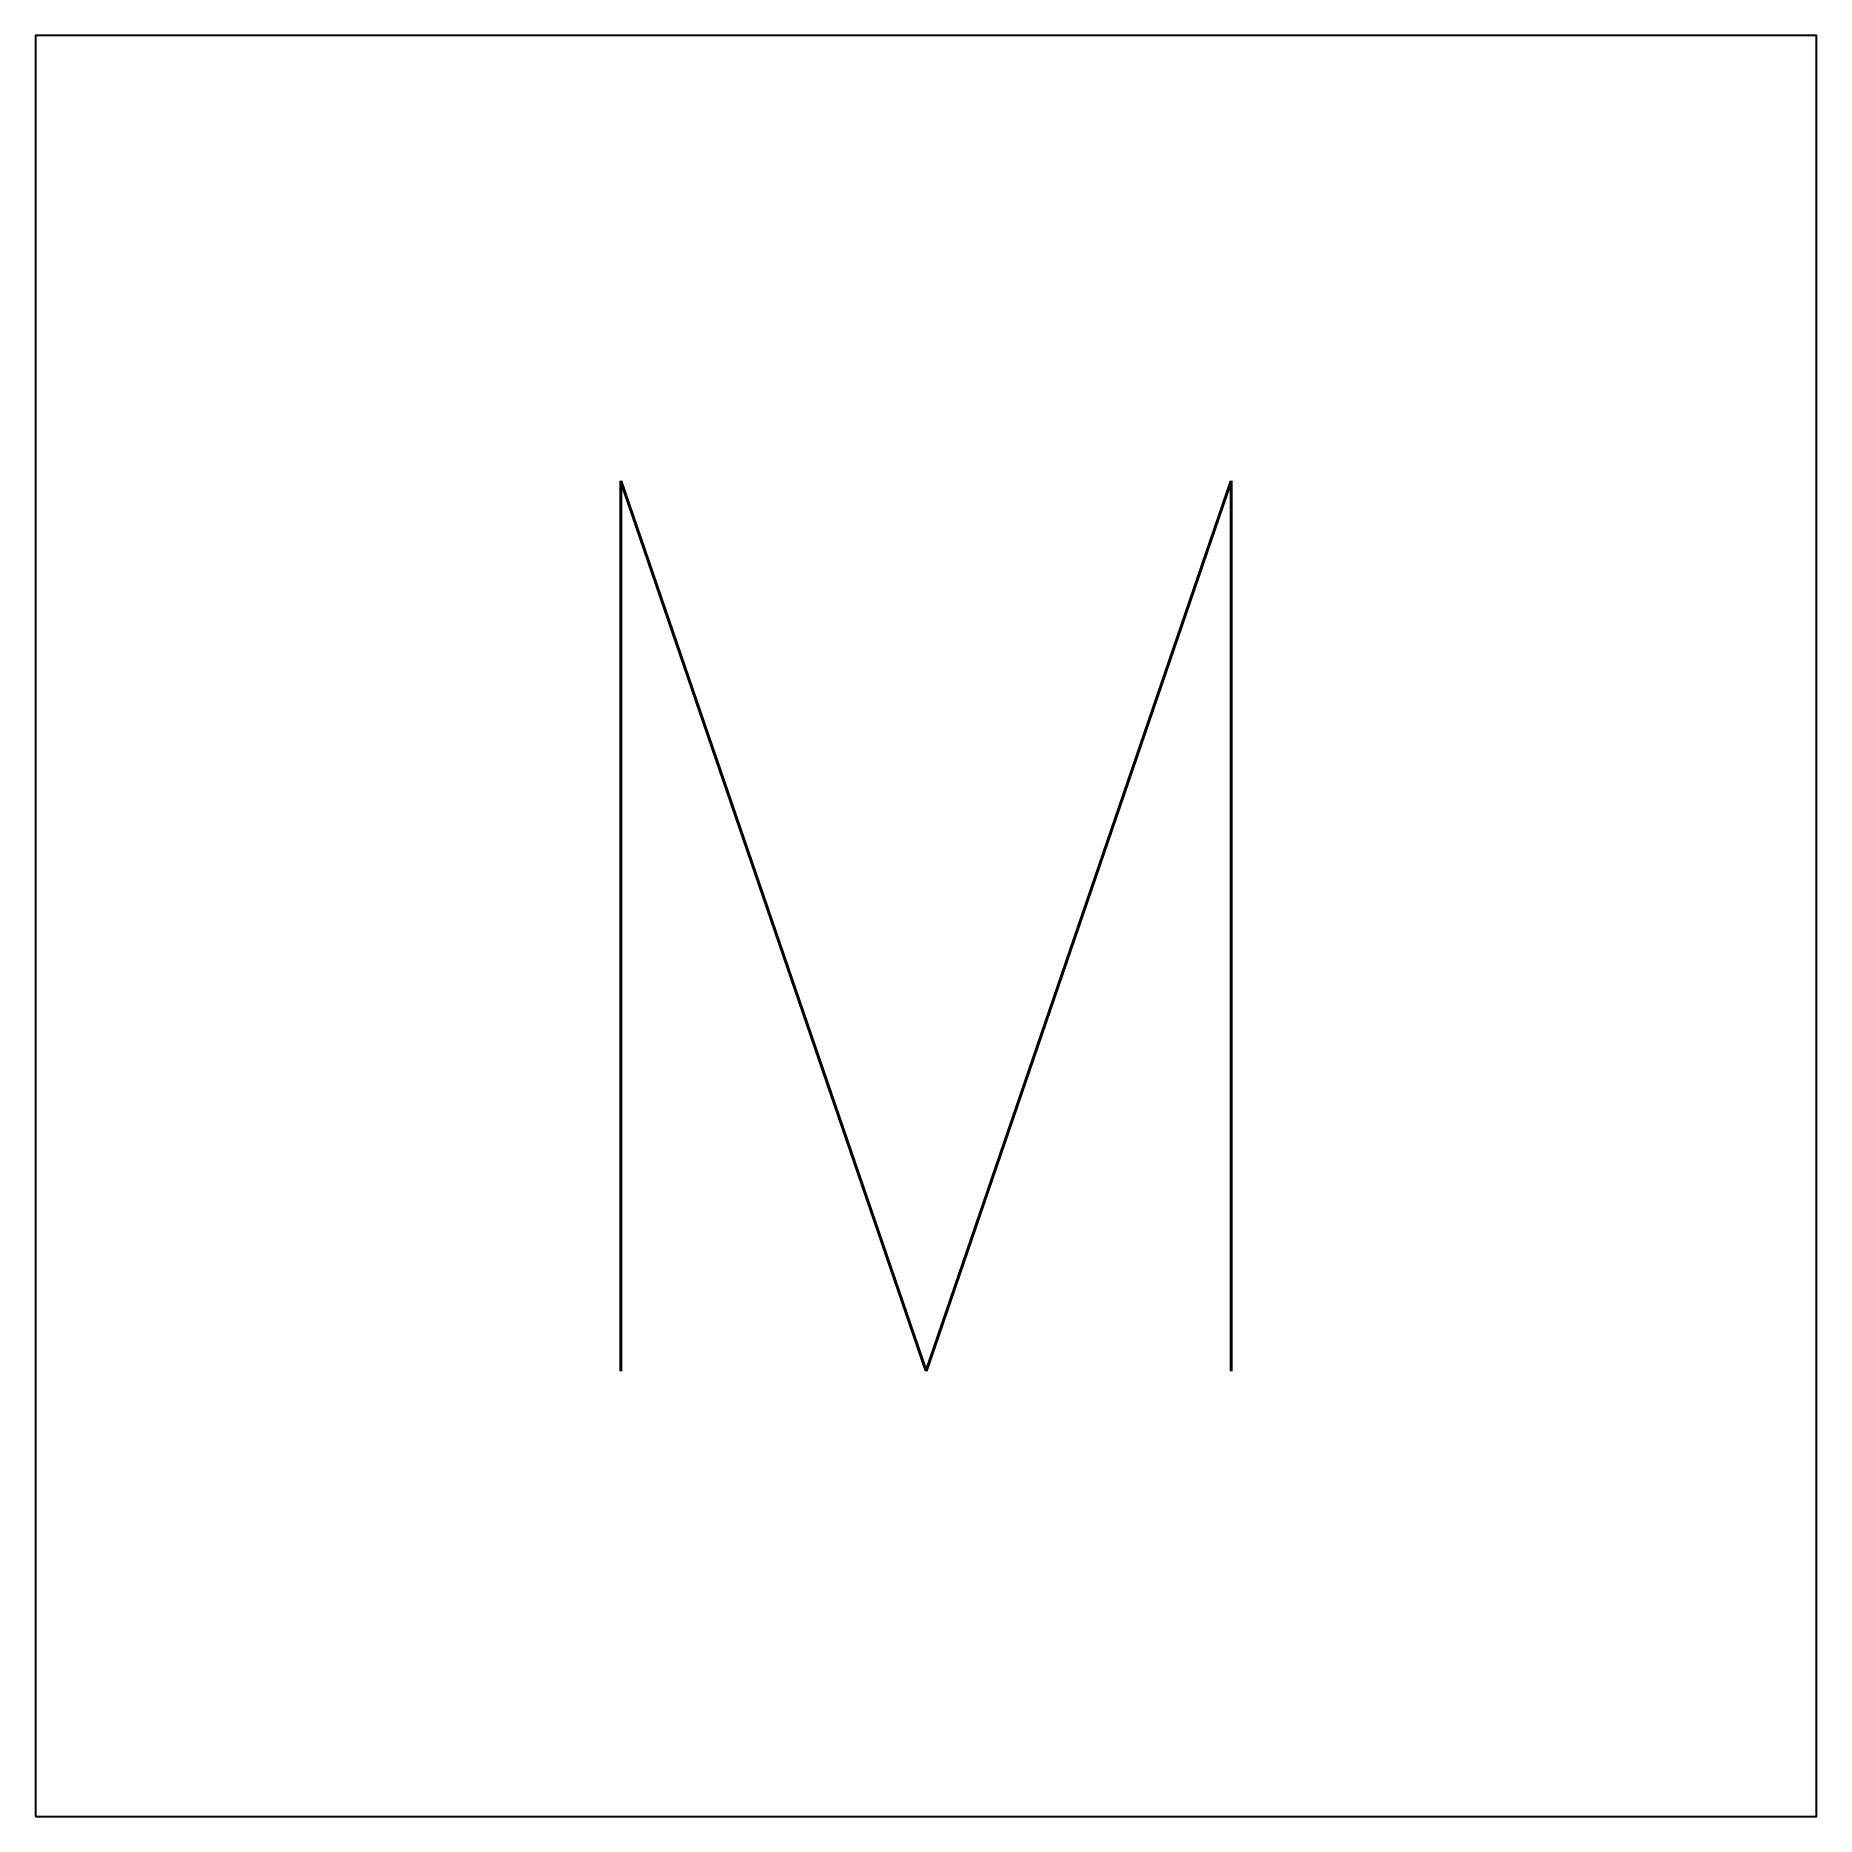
# Model space of a CAD drawing. Extents: x 823.963 to 824.151, y 869.346 to 869.533.
import ezdxf
from ezdxf.enums import TextEntityAlignment as Align

# ---------------------------------------------------------------- set-up
doc = ezdxf.new("R2010")
doc.units = 0
doc.header["$LTSCALE"] = 48
doc.header["$MEASUREMENT"] = 0
doc.layers.get('0').update_dxf_attribs({"linetype": 'CONTINUOUS'})
doc.styles.add('ROMANS', font='romans.shx', dxfattribs={"height": 4.5})

msp = doc.modelspace()

# ---------------------------------------------------------------- linework, layer by layer
msp.add_lwpolyline([(823.9633, 869.34598), (824.1508, 869.34598), (824.1508, 869.53348), (823.9633, 869.53348)], close=True)

# ---------------------------------------------------------------- texts
at = {"color": 1, "style": 'ROMANS'}
msp.add_text('M', height=0.09375, dxfattribs=at).set_placement((824.05705, 869.43973), align=Align.MIDDLE)

doc.saveas('drawing.dxf')
